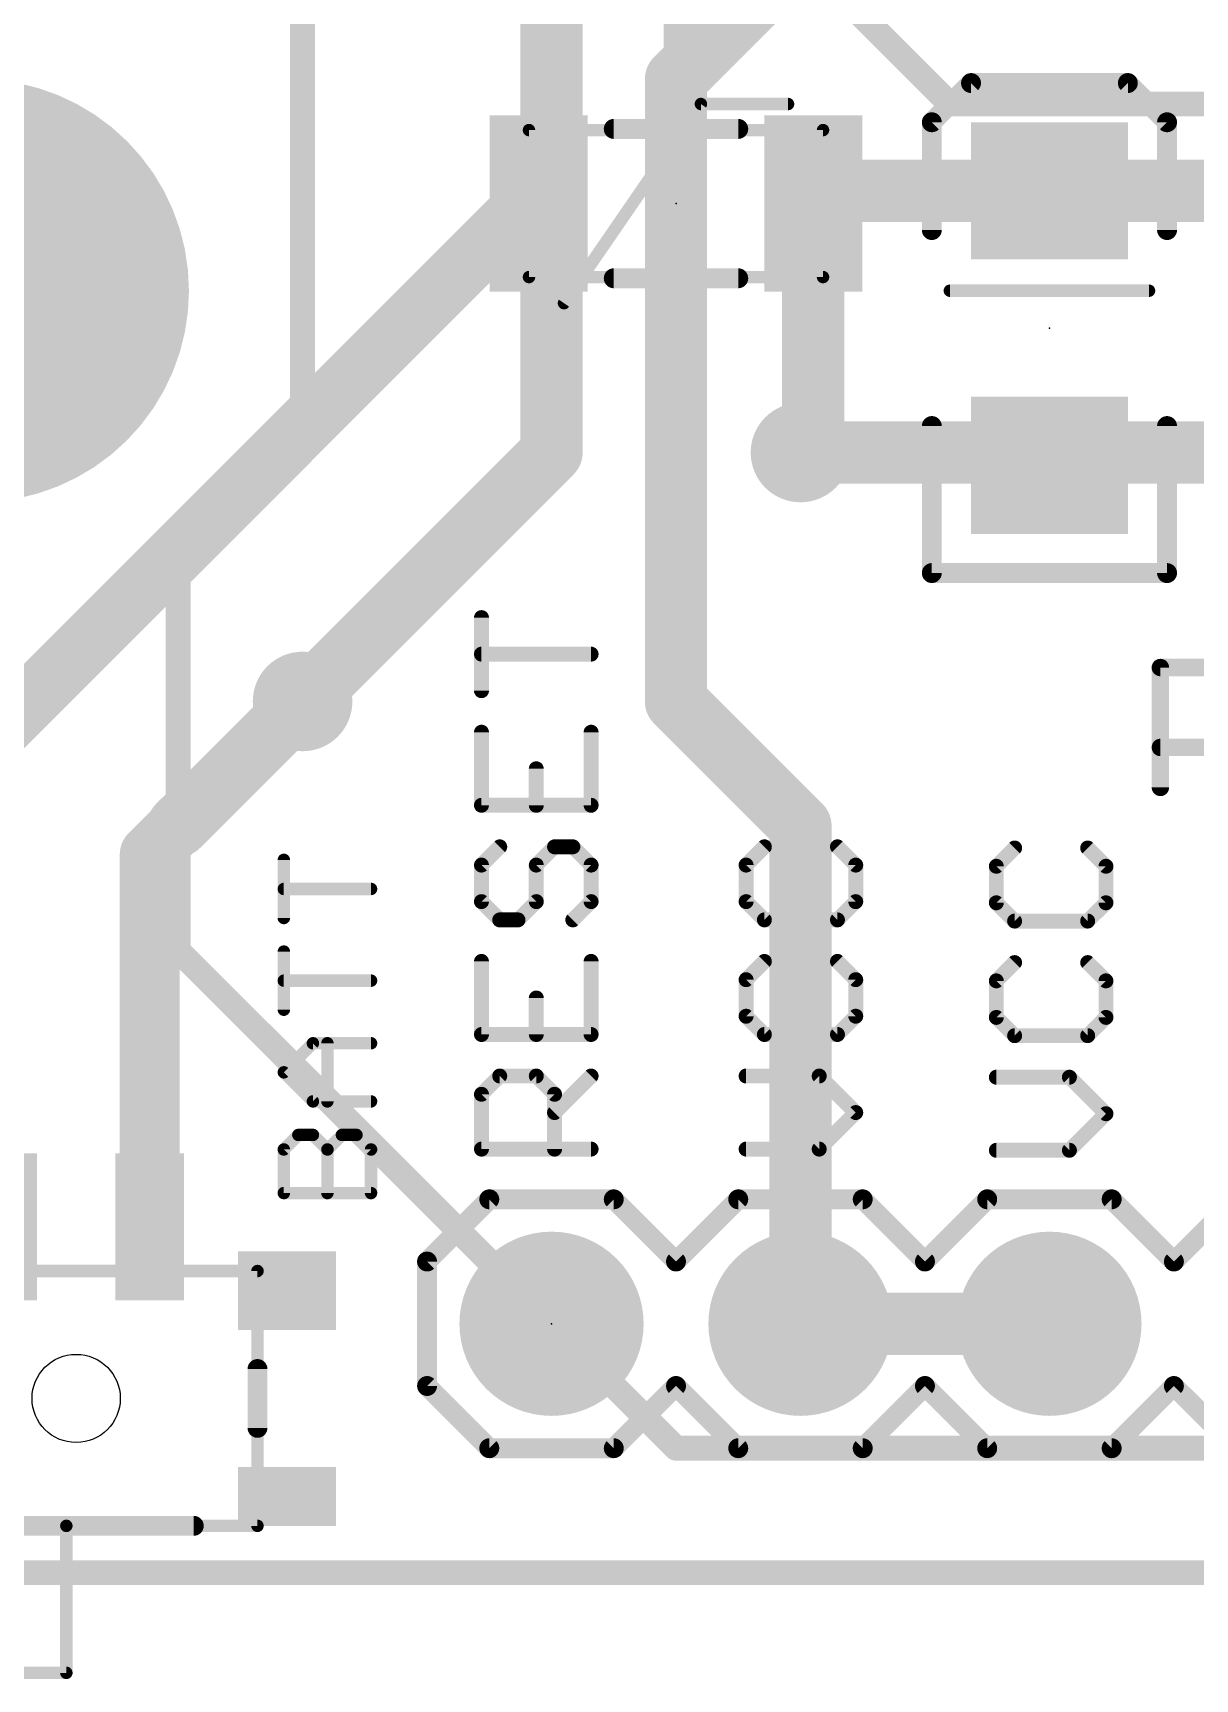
# Model space of a CAD drawing. Extents: x -28 to 79, y -1 to 63.
# Drawn here: x 11.22 to 23.08, y -1.09 to 15.71 of the extents above; entities that cross this region are included whole.
import ezdxf

# ---------------------------------------------------------------- set-up
doc = ezdxf.new("R2010")
doc.units = 0
for name, color, linetype in [('1', 12, 'CONTINUOUS'), ('16', 132, 'CONTINUOUS'), ('17', 110, 'CONTINUOUS'), ('18', 110, 'CONTINUOUS'), ('20', 53, 'CONTINUOUS'), ('21', 41, 'CONTINUOUS'), ('23', 53, 'CONTINUOUS'), ('51', 53, 'CONTINUOUS')]:
    doc.layers.add(name, color=color, linetype=linetype)

# ---------------------------------------------------------------- blocks, each defined once
blk = doc.blocks.new('RECT')
blk.add_solid([(-0.5, -0.5), (0.5, -0.5), (-0.5, 0.5), (0.5, 0.5)])
blk = doc.blocks.new('ROUNDP')
at = {"const_width": 0.5}
blk.add_lwpolyline([(0, -0.25, 1), (0, 0.25, 1), (0, -0.25)], format="xyb", dxfattribs=at)
blk = doc.blocks.new('ROUNDV')
at = {"const_width": 0.5}
blk.add_lwpolyline([(0, -0.25, 1), (0, 0.25, 1), (0, -0.25)], format="xyb", dxfattribs=at)

msp = doc.modelspace()

# ---------------------------------------------------------------- linework, layer by layer
at = {"layer": '1'}
for points, const_width in [([(17.78, 15.24), (17.78, 22.86)], 0.254), ([(17.78, 15.24), (19.05, 16.51)], 0.635), ([(17.78, 8.89), (17.78, 15.24)], 0.635), ([(16.38, 13.97), (16.51, 13.97)], 0.635), ([(19.05, 13.97), (19.18, 14.1)], 0.635), ([(19.18, 13.97), (19.05, 13.97)], 0.635), ([(19.18, 14.1), (21.59, 14.1)], 0.635), ([(19.18, 11.56), (19.18, 13.97)], 0.635), ([(21.59, 14.1), (23.619, 14.1)], 0.635), ([(10.91, 8.624), (16.256, 13.97)], 0.6096), ([(16.256, 13.97), (16.38, 13.97)], 0.6096), ([(19.05, 11.43), (19.18, 11.56)], 0.635), ([(12.7, 7.62), (13.97, 8.89)], 0.635), ([(19.05, 7.62), (17.78, 8.89)], 0.635), ([(12.41, 7.33), (12.7, 7.62)], 0.6096), ([(19.05, 2.54), (19.05, 7.62)], 0.635), ([(12.41, 3.528), (12.41, 7.33)], 0.6096), ([(19.05, 2.54), (21.59, 2.54)], 0.635), ([(16.51, 2.54), (17.78, 1.27)], 0.254), ([(17.78, 1.27), (30.48, 1.27)], 0.254), ([(52.07, 0), (0, 0)], 0.254)]:
    msp.add_lwpolyline(points, dxfattribs=dict(at, const_width=const_width))
for points, const_width in [([(17.6677, 15.3523, 1), (17.8923, 15.1277)], 0.3175), ([(17.9388, 15.24, 1), (17.6212, 15.24)], 0.3175), ([(17.7165, 15.24, 1), (17.8435, 15.24)], 0.127), ([(16.38, 14.1288, 1), (16.38, 13.8113)], 0.3175), ([(16.51, 13.8113, 1), (16.51, 14.1288)], 0.3175), ([(19.05, 14.1288, 1), (19.05, 13.8113)], 0.3175), ([(19.3388, 13.97, 1), (19.0212, 13.97)], 0.3175), ([(19.18, 14.2588, 1), (19.18, 13.9413)], 0.3175), ([(19.2923, 13.9877, 1), (19.0677, 14.2123)], 0.3175), ([(19.18, 13.8113, 1), (19.18, 14.1288)], 0.3175), ([(21.59, 14.2588, 1), (21.59, 13.9413)], 0.3175), ([(21.59, 13.9413, 1), (21.59, 14.2588)], 0.3175), ([(16.256, 14.1224, 1), (16.256, 13.8176)], 0.3048), ([(16.3638, 13.8622, 1), (16.1482, 14.0778)], 0.3048), ([(16.38, 13.8176, 1), (16.38, 14.1224)], 0.3048), ([(18.9377, 14.0823, 1), (19.1623, 13.8577)], 0.3175), ([(19.2923, 11.4477, 1), (19.0677, 11.6723)], 0.3175), ([(18.9377, 11.5423, 1), (19.1623, 11.3177)], 0.3175), ([(19.0212, 11.56, 1), (19.3388, 11.56)], 0.3175), ([(14.0823, 8.7777, 1), (13.8577, 9.0023)], 0.3175), ([(17.8923, 9.0023, 1), (17.6677, 8.7777)], 0.3175), ([(17.6212, 8.89, 1), (17.9388, 8.89)], 0.3175), ([(12.8078, 7.5122, 1), (12.5922, 7.7278)], 0.3048), ([(19.2088, 7.62, 1), (18.8912, 7.62)], 0.3175), ([(12.5877, 7.7323, 1), (12.8123, 7.5077)], 0.3175), ([(18.9377, 7.5077, 1), (19.1623, 7.7323)], 0.3175), ([(12.3022, 7.4378, 1), (12.5178, 7.2222)], 0.3048), ([(12.5624, 7.33, 1), (12.2576, 7.33)], 0.3048), ([(12.2576, 3.528, 1), (12.5624, 3.528)], 0.3048), ([(19.05, 2.6987, 1), (19.05, 2.3813)], 0.3175), ([(21.59, 2.3813, 1), (21.59, 2.6987)], 0.3175), ([(18.8912, 2.54, 1), (19.2088, 2.54)], 0.3175), ([(16.5549, 2.5849, 1), (16.4651, 2.4951)], 0.127), ([(17.78, 1.3335, 1), (17.78, 1.2065)], 0.127), ([(17.7351, 1.2251, 1), (17.8249, 1.3149)], 0.127)]:
    msp.add_lwpolyline(points, format="xyb", dxfattribs=dict(at, const_width=const_width))
at = {"layer": '16'}
for points, const_width in [([(16.51, 11.43), (16.51, 38.1)], 0.635), ([(13.97, 11.43), (13.97, 33.02)], 0.254), ([(20.574, 14.986), (17.78, 17.78)], 0.254), ([(20.574, 14.986), (37.719, 14.986)], 0.254), ([(13.97, 8.89), (16.51, 11.43)], 0.635), ([(19.05, 11.43), (24.13, 11.43)], 0.635), ([(12.7, 10.16), (13.97, 11.43)], 0.254), ([(12.7, 6.35), (12.7, 10.16)], 0.254), ([(16.51, 2.54), (12.7, 6.35)], 0.254), ([(52.07, 0), (0, 0)], 0.254)]:
    msp.add_lwpolyline(points, dxfattribs=dict(at, const_width=const_width))
for points, const_width in [([(20.574, 15.0495, 1), (20.574, 14.9225)], 0.127), ([(20.5291, 14.9411, 1), (20.6189, 15.0309)], 0.127), ([(16.6223, 11.3177, 1), (16.3977, 11.5423)], 0.3175), ([(19.05, 11.5887, 1), (19.05, 11.2713)], 0.3175), ([(13.9065, 11.43, 1), (14.0335, 11.43)], 0.127), ([(14.0149, 11.3851, 1), (13.9251, 11.4749)], 0.127), ([(16.3513, 11.43, 1), (16.6688, 11.43)], 0.3175), ([(12.7635, 10.16, 1), (12.6365, 10.16)], 0.127), ([(12.6551, 10.2049, 1), (12.7449, 10.1151)], 0.127), ([(13.8577, 9.0023, 1), (14.0823, 8.7777)], 0.3175), ([(12.7449, 6.3949, 1), (12.6551, 6.3051)], 0.127), ([(12.6365, 6.35, 1), (12.7635, 6.35)], 0.127), ([(16.4651, 2.4951, 1), (16.5549, 2.5849)], 0.127)]:
    msp.add_lwpolyline(points, format="xyb", dxfattribs=dict(at, const_width=const_width))
at = {"layer": '20', "const_width": 0.2032}
msp.add_lwpolyline([(0, 0), (49.53, 0)], dxfattribs=at)
at = {"layer": '20'}
msp.add_circle((11.66, 1.778), 0.45, dxfattribs=at)
at = {"layer": '21'}
for points, const_width in [([(20.79, 15.2), (20.39, 14.8)], 0.2032), ([(22.39, 15.2), (20.79, 15.2)], 0.2032), ([(22.79, 14.8), (22.39, 15.2)], 0.2032), ([(17.145, 14.732), (18.415, 14.732)], 0.2032), ([(20.39, 14.8), (20.39, 13.7)], 0.2032), ([(22.79, 13.7), (22.79, 14.8)], 0.2032), ([(18.415, 13.208), (17.145, 13.208)], 0.2032), ([(20.574, 13.081), (22.606, 13.081)], 0.127), ([(20.39, 10.2), (20.39, 11.7)], 0.2032), ([(22.79, 11.7), (22.79, 10.2)], 0.2032), ([(22.79, 10.2), (20.39, 10.2)], 0.2032), ([(15.7952, 8.9998), (15.7952, 9.7455)], 0.1524), ([(16.9138, 9.3726), (15.7952, 9.3726)], 0.1524), ([(22.7219, 8.0129), (22.7219, 9.2361)], 0.1778), ([(22.7219, 9.2361), (23.3335, 9.2361)], 0.1778), ([(15.7952, 8.5761), (15.7952, 7.8304)], 0.1524), ([(16.9138, 7.8304), (16.9138, 8.5761)], 0.1524), ([(23.3335, 8.4206), (22.7219, 8.4206)], 0.1778), ([(16.3545, 7.8304), (16.3545, 8.2032)], 0.1524), ([(15.7952, 7.8304), (16.9138, 7.8304)], 0.1524), ([(15.9817, 7.4067), (15.7952, 7.2203)], 0.1524), ([(16.3545, 7.2203), (16.541, 7.4067)], 0.1524), ([(16.541, 7.4067), (16.7274, 7.4067)], 0.1524), ([(16.7274, 7.4067), (16.9138, 7.2203)], 0.1524), ([(18.6817, 7.4067), (18.4952, 7.2203)], 0.1524), ([(19.6138, 7.2203), (19.4274, 7.4067)], 0.1524), ([(21.2347, 7.3947), (21.0482, 7.2083)], 0.1524), ([(22.1668, 7.2083), (21.9804, 7.3947)], 0.1524), ([(13.7787, 6.6801), (13.7787, 7.2732)], 0.127), ([(15.7952, 7.2203), (15.7952, 6.8474)], 0.1524), ([(16.3545, 6.8474), (16.3545, 7.2203)], 0.1524), ([(16.9138, 7.2203), (16.9138, 6.8474)], 0.1524), ([(18.4952, 7.2203), (18.4952, 6.8474)], 0.1524), ([(19.6138, 6.8474), (19.6138, 7.2203)], 0.1524), ([(21.0482, 7.2083), (21.0482, 6.8354)], 0.1524), ([(22.1668, 6.8354), (22.1668, 7.2083)], 0.1524), ([(14.6685, 6.9766), (13.7787, 6.9766)], 0.127), ([(15.7952, 6.8474), (15.9817, 6.661)], 0.1524), ([(16.1681, 6.661), (16.3545, 6.8474)], 0.1524), ([(16.9138, 6.8474), (16.7274, 6.661)], 0.1524), ([(18.4952, 6.8474), (18.6817, 6.661)], 0.1524), ([(19.4274, 6.661), (19.6138, 6.8474)], 0.1524), ([(21.0482, 6.8354), (21.2347, 6.649)], 0.1524), ([(21.9804, 6.649), (22.1668, 6.8354)], 0.1524), ([(15.9817, 6.661), (16.1681, 6.661)], 0.1524), ([(18.6817, 6.661), (19.4274, 6.661)], 0.1524), ([(21.2347, 6.649), (21.9804, 6.649)], 0.1524), ([(13.7787, 5.7445), (13.7787, 6.3377)], 0.127), ([(15.7952, 6.2373), (15.7952, 5.4916)], 0.1524), ([(16.9138, 5.4916), (16.9138, 6.2373)], 0.1524), ([(18.6817, 6.2373), (18.4952, 6.0509)], 0.1524), ([(19.6138, 6.0509), (19.4274, 6.2373)], 0.1524), ([(21.2347, 6.2253), (21.0482, 6.0389)], 0.1524), ([(22.1668, 6.0389), (21.9804, 6.2253)], 0.1524), ([(14.6685, 6.0411), (13.7787, 6.0411)], 0.127), ([(18.4952, 6.0509), (18.4952, 5.678)], 0.1524), ([(19.6138, 5.678), (19.6138, 6.0509)], 0.1524), ([(21.0482, 6.0389), (21.0482, 5.666)], 0.1524), ([(22.1668, 5.666), (22.1668, 6.0389)], 0.1524), ([(16.3545, 5.4916), (16.3545, 5.8644)], 0.1524), ([(18.4952, 5.678), (18.6817, 5.4916)], 0.1524), ([(19.4274, 5.4916), (19.6138, 5.678)], 0.1524), ([(21.0482, 5.666), (21.2347, 5.4796)], 0.1524), ([(21.9804, 5.4796), (22.1668, 5.666)], 0.1524), ([(15.7952, 5.4916), (16.9138, 5.4916)], 0.1524), ([(18.6817, 5.4916), (19.4274, 5.4916)], 0.1524), ([(21.2347, 5.4796), (21.9804, 5.4796)], 0.1524), ([(13.7787, 5.1056), (14.0753, 5.4022)], 0.127), ([(14.0753, 5.4022), (14.6685, 5.4022)], 0.127), ([(14.2236, 4.809), (14.2236, 5.4022)], 0.127), ([(14.0753, 4.809), (13.7787, 5.1056)], 0.127), ([(15.7952, 4.8815), (15.9817, 5.0679)], 0.1524), ([(15.9817, 5.0679), (16.3545, 5.0679)], 0.1524), ([(16.3545, 5.0679), (16.541, 4.8815)], 0.1524), ([(16.541, 4.6951), (16.9138, 5.0679)], 0.1524), ([(19.241, 5.0679), (18.4952, 5.0679)], 0.1524), ([(19.6138, 4.6951), (19.241, 5.0679)], 0.1524), ([(21.794, 5.0559), (21.0482, 5.0559)], 0.1524), ([(22.1668, 4.6831), (21.794, 5.0559)], 0.1524), ([(14.6685, 4.809), (14.0753, 4.809)], 0.127), ([(15.7952, 4.3222), (15.7952, 4.8815)], 0.1524), ([(16.541, 4.8815), (16.541, 4.3222)], 0.1524), ([(19.241, 4.3222), (19.6138, 4.6951)], 0.1524), ([(21.794, 4.3102), (22.1668, 4.6831)], 0.1524), ([(13.7787, 4.3184), (13.927, 4.4667)], 0.127), ([(13.7787, 3.8735), (13.7787, 4.3184)], 0.127), ([(13.927, 4.4667), (14.0753, 4.4667)], 0.127), ([(14.0753, 4.4667), (14.2236, 4.3184)], 0.127), ([(14.2236, 4.3184), (14.3719, 4.4667)], 0.127), ([(14.2236, 3.8735), (14.2236, 4.3184)], 0.127), ([(14.3719, 4.4667), (14.5202, 4.4667)], 0.127), ([(14.5202, 4.4667), (14.6685, 4.3184)], 0.127), ([(14.6685, 4.3184), (14.6685, 3.8735)], 0.127), ([(16.9138, 4.3222), (15.7952, 4.3222)], 0.1524), ([(18.4952, 4.3222), (19.241, 4.3222)], 0.1524), ([(21.0482, 4.3102), (21.794, 4.3102)], 0.1524), ([(14.6685, 3.8735), (13.7787, 3.8735)], 0.127), ([(15.875, 3.81), (15.24, 3.175)], 0.2032), ([(15.875, 3.81), (17.145, 3.81)], 0.2032), ([(17.145, 3.81), (17.78, 3.175)], 0.2032), ([(17.78, 3.175), (18.415, 3.81)], 0.2032), ([(18.415, 3.81), (19.685, 3.81)], 0.2032), ([(19.685, 3.81), (20.32, 3.175)], 0.2032), ([(20.32, 3.175), (20.955, 3.81)], 0.2032), ([(20.955, 3.81), (22.225, 3.81)], 0.2032), ([(22.225, 3.81), (22.86, 3.175)], 0.2032), ([(23.495, 3.81), (22.86, 3.175)], 0.2032), ([(15.24, 3.175), (15.24, 1.905)], 0.2032), ([(13.51, 1.478), (13.51, 2.078)], 0.2032), ([(15.24, 1.905), (15.875, 1.27)], 0.2032), ([(17.78, 1.905), (17.145, 1.27)], 0.2032), ([(18.415, 1.27), (17.78, 1.905)], 0.2032), ([(20.32, 1.905), (19.685, 1.27)], 0.2032), ([(20.955, 1.27), (20.32, 1.905)], 0.2032), ([(22.86, 1.905), (22.225, 1.27)], 0.2032), ([(22.86, 1.905), (23.495, 1.27)], 0.2032), ([(17.145, 1.27), (15.875, 1.27)], 0.2032), ([(19.685, 1.27), (18.415, 1.27)], 0.2032), ([(22.225, 1.27), (20.955, 1.27)], 0.2032), ([(7.46, 0.478), (12.86, 0.478)], 0.2032)]:
    msp.add_lwpolyline(points, dxfattribs=dict(at, const_width=const_width))
for points, const_width in [([(20.79, 15.2508, 1), (20.79, 15.1492)], 0.1016), ([(20.8259, 15.1641, 1), (20.7541, 15.2359)], 0.1016), ([(22.4259, 15.2359, 1), (22.3541, 15.1641)], 0.1016), ([(22.39, 15.1492, 1), (22.39, 15.2508)], 0.1016), ([(17.145, 14.7828, 1), (17.145, 14.6812)], 0.1016), ([(18.415, 14.6812, 1), (18.415, 14.7828)], 0.1016), ([(20.4408, 14.8, 1), (20.3392, 14.8)], 0.1016), ([(20.3541, 14.8359, 1), (20.4259, 14.7641)], 0.1016), ([(22.8408, 14.8, 1), (22.7392, 14.8)], 0.1016), ([(22.7541, 14.7641, 1), (22.8259, 14.8359)], 0.1016), ([(20.3392, 13.7, 1), (20.4408, 13.7)], 0.1016), ([(22.7392, 13.7, 1), (22.8408, 13.7)], 0.1016), ([(17.145, 13.2588, 1), (17.145, 13.1572)], 0.1016), ([(18.415, 13.1572, 1), (18.415, 13.2588)], 0.1016), ([(20.574, 13.1128, 1), (20.574, 13.0493)], 0.0635), ([(22.606, 13.0493, 1), (22.606, 13.1128)], 0.0635), ([(20.4408, 11.7, 1), (20.3392, 11.7)], 0.1016), ([(22.8408, 11.7, 1), (22.7392, 11.7)], 0.1016), ([(20.39, 10.2508, 1), (20.39, 10.1492)], 0.1016), ([(20.3392, 10.2, 1), (20.4408, 10.2)], 0.1016), ([(22.7392, 10.2, 1), (22.8408, 10.2)], 0.1016), ([(22.79, 10.1492, 1), (22.79, 10.2508)], 0.1016), ([(15.8333, 9.7455, 1), (15.7571, 9.7455)], 0.0762), ([(15.7952, 9.4107, 1), (15.7952, 9.3345)], 0.0762), ([(16.9138, 9.3345, 1), (16.9138, 9.4107)], 0.0762), ([(22.7664, 9.2361, 1), (22.6775, 9.2361)], 0.0889), ([(22.7219, 9.2806, 1), (22.7219, 9.1917)], 0.0889), ([(15.7571, 8.9998, 1), (15.8333, 8.9998)], 0.0762), ([(15.8333, 8.5761, 1), (15.7571, 8.5761)], 0.0762), ([(16.9519, 8.5761, 1), (16.8757, 8.5761)], 0.0762), ([(22.7219, 8.4651, 1), (22.7219, 8.3762)], 0.0889), ([(16.3926, 8.2032, 1), (16.3164, 8.2032)], 0.0762), ([(15.7952, 7.8685, 1), (15.7952, 7.7923)], 0.0762), ([(16.9138, 7.7923, 1), (16.9138, 7.8685)], 0.0762), ([(22.6775, 8.0129, 1), (22.7664, 8.0129)], 0.0889), ([(15.7571, 7.8304, 1), (15.8333, 7.8304)], 0.0762), ([(16.3164, 7.8304, 1), (16.3926, 7.8304)], 0.0762), ([(16.8757, 7.8304, 1), (16.9519, 7.8304)], 0.0762), ([(16.0086, 7.3798, 1), (15.9547, 7.4336)], 0.0762), ([(16.541, 7.4448, 1), (16.541, 7.3686)], 0.0762), ([(16.5679, 7.3798, 1), (16.514, 7.4336)], 0.0762), ([(16.7543, 7.4336, 1), (16.7004, 7.3798)], 0.0762), ([(16.7274, 7.3686, 1), (16.7274, 7.4448)], 0.0762), ([(18.7086, 7.3798, 1), (18.6547, 7.4336)], 0.0762), ([(19.4543, 7.4336, 1), (19.4004, 7.3798)], 0.0762), ([(21.2616, 7.3678, 1), (21.2077, 7.4216)], 0.0762), ([(22.0073, 7.4216, 1), (21.9534, 7.3678)], 0.0762), ([(13.8105, 7.2732, 1), (13.747, 7.2732)], 0.0635), ([(15.8333, 7.2203, 1), (15.7571, 7.2203)], 0.0762), ([(15.7683, 7.2472, 1), (15.8222, 7.1933)], 0.0762), ([(16.3926, 7.2203, 1), (16.3164, 7.2203)], 0.0762), ([(16.3276, 7.2472, 1), (16.3815, 7.1933)], 0.0762), ([(16.9519, 7.2203, 1), (16.8757, 7.2203)], 0.0762), ([(16.8869, 7.1933, 1), (16.9407, 7.2472)], 0.0762), ([(18.5333, 7.2203, 1), (18.4571, 7.2203)], 0.0762), ([(18.4683, 7.2472, 1), (18.5222, 7.1933)], 0.0762), ([(19.6519, 7.2203, 1), (19.5757, 7.2203)], 0.0762), ([(19.5869, 7.1933, 1), (19.6407, 7.2472)], 0.0762), ([(21.0863, 7.2083, 1), (21.0101, 7.2083)], 0.0762), ([(21.0213, 7.2352, 1), (21.0752, 7.1813)], 0.0762), ([(22.2049, 7.2083, 1), (22.1287, 7.2083)], 0.0762), ([(22.1399, 7.1813, 1), (22.1937, 7.2352)], 0.0762), ([(13.7787, 7.0084, 1), (13.7787, 6.9449)], 0.0635), ([(14.6685, 6.9449, 1), (14.6685, 7.0084)], 0.0635), ([(15.8222, 6.8744, 1), (15.7683, 6.8205)], 0.0762), ([(16.3815, 6.8205, 1), (16.3276, 6.8744)], 0.0762), ([(16.9407, 6.8205, 1), (16.8869, 6.8744)], 0.0762), ([(18.5222, 6.8744, 1), (18.4683, 6.8205)], 0.0762), ([(19.6407, 6.8205, 1), (19.5869, 6.8744)], 0.0762), ([(21.0752, 6.8624, 1), (21.0213, 6.8085)], 0.0762), ([(22.1937, 6.8085, 1), (22.1399, 6.8624)], 0.0762), ([(15.7571, 6.8474, 1), (15.8333, 6.8474)], 0.0762), ([(15.9817, 6.6991, 1), (15.9817, 6.6229)], 0.0762), ([(15.9547, 6.6341, 1), (16.0086, 6.6879)], 0.0762), ([(16.1412, 6.6879, 1), (16.195, 6.6341)], 0.0762), ([(16.1681, 6.6229, 1), (16.1681, 6.6991)], 0.0762), ([(16.3164, 6.8474, 1), (16.3926, 6.8474)], 0.0762), ([(16.7004, 6.6879, 1), (16.7543, 6.6341)], 0.0762), ([(16.8757, 6.8474, 1), (16.9519, 6.8474)], 0.0762), ([(18.4571, 6.8474, 1), (18.5333, 6.8474)], 0.0762), ([(18.6817, 6.6991, 1), (18.6817, 6.6229)], 0.0762), ([(18.6547, 6.6341, 1), (18.7086, 6.6879)], 0.0762), ([(19.4004, 6.6879, 1), (19.4543, 6.6341)], 0.0762), ([(19.4274, 6.6229, 1), (19.4274, 6.6991)], 0.0762), ([(19.5757, 6.8474, 1), (19.6519, 6.8474)], 0.0762), ([(21.0101, 6.8354, 1), (21.0863, 6.8354)], 0.0762), ([(21.2347, 6.6871, 1), (21.2347, 6.6109)], 0.0762), ([(21.9804, 6.6109, 1), (21.9804, 6.6871)], 0.0762), ([(22.1287, 6.8354, 1), (22.2049, 6.8354)], 0.0762), ([(13.747, 6.6801, 1), (13.8105, 6.6801)], 0.0635), ([(21.2077, 6.6221, 1), (21.2616, 6.6759)], 0.0762), ([(21.9534, 6.6759, 1), (22.0073, 6.6221)], 0.0762), ([(13.8105, 6.3377, 1), (13.747, 6.3377)], 0.0635), ([(15.8333, 6.2373, 1), (15.7571, 6.2373)], 0.0762), ([(16.9519, 6.2373, 1), (16.8757, 6.2373)], 0.0762), ([(18.7086, 6.2104, 1), (18.6547, 6.2642)], 0.0762), ([(19.4543, 6.2642, 1), (19.4004, 6.2104)], 0.0762), ([(21.2616, 6.1984, 1), (21.2077, 6.2522)], 0.0762), ([(22.0073, 6.2522, 1), (21.9534, 6.1984)], 0.0762), ([(13.7787, 6.0729, 1), (13.7787, 6.0094)], 0.0635), ([(14.6685, 6.0094, 1), (14.6685, 6.0729)], 0.0635), ([(18.5333, 6.0509, 1), (18.4571, 6.0509)], 0.0762), ([(18.4683, 6.0778, 1), (18.5222, 6.0239)], 0.0762), ([(19.6519, 6.0509, 1), (19.5757, 6.0509)], 0.0762), ([(19.5869, 6.0239, 1), (19.6407, 6.0778)], 0.0762), ([(21.0863, 6.0389, 1), (21.0101, 6.0389)], 0.0762), ([(21.0213, 6.0658, 1), (21.0752, 6.0119)], 0.0762), ([(22.2049, 6.0389, 1), (22.1287, 6.0389)], 0.0762), ([(22.1399, 6.0119, 1), (22.1937, 6.0658)], 0.0762), ([(16.3926, 5.8644, 1), (16.3164, 5.8644)], 0.0762), ([(13.747, 5.7445, 1), (13.8105, 5.7445)], 0.0635), ([(18.5222, 5.705, 1), (18.4683, 5.6511)], 0.0762), ([(18.4571, 5.678, 1), (18.5333, 5.678)], 0.0762), ([(19.5757, 5.678, 1), (19.6519, 5.678)], 0.0762), ([(19.6407, 5.6511, 1), (19.5869, 5.705)], 0.0762), ([(21.0752, 5.693, 1), (21.0213, 5.6391)], 0.0762), ([(22.1937, 5.6391, 1), (22.1399, 5.693)], 0.0762), ([(15.7952, 5.5297, 1), (15.7952, 5.4535)], 0.0762), ([(16.9138, 5.4535, 1), (16.9138, 5.5297)], 0.0762), ([(18.6817, 5.5297, 1), (18.6817, 5.4535)], 0.0762), ([(18.6547, 5.4647, 1), (18.7086, 5.5185)], 0.0762), ([(19.4004, 5.5185, 1), (19.4543, 5.4647)], 0.0762), ([(19.4274, 5.4535, 1), (19.4274, 5.5297)], 0.0762), ([(21.0101, 5.666, 1), (21.0863, 5.666)], 0.0762), ([(21.2347, 5.5177, 1), (21.2347, 5.4415)], 0.0762), ([(21.2077, 5.4527, 1), (21.2616, 5.5065)], 0.0762), ([(21.9534, 5.5065, 1), (22.0073, 5.4527)], 0.0762), ([(21.9804, 5.4415, 1), (21.9804, 5.5177)], 0.0762), ([(22.1287, 5.666, 1), (22.2049, 5.666)], 0.0762), ([(14.0753, 5.4339, 1), (14.0753, 5.3704)], 0.0635), ([(14.0978, 5.3797, 1), (14.0529, 5.4246)], 0.0635), ([(14.2554, 5.4022, 1), (14.1919, 5.4022)], 0.0635), ([(14.6685, 5.3704, 1), (14.6685, 5.4339)], 0.0635), ([(15.7571, 5.4916, 1), (15.8333, 5.4916)], 0.0762), ([(16.3164, 5.4916, 1), (16.3926, 5.4916)], 0.0762), ([(16.8757, 5.4916, 1), (16.9519, 5.4916)], 0.0762), ([(13.8012, 5.1281, 1), (13.7563, 5.0832)], 0.0635), ([(13.7563, 5.1281, 1), (13.8012, 5.0832)], 0.0635), ([(15.9817, 5.106, 1), (15.9817, 5.0298)], 0.0762), ([(16.0086, 5.041, 1), (15.9547, 5.0948)], 0.0762), ([(16.3815, 5.0948, 1), (16.3276, 5.041)], 0.0762), ([(16.3545, 5.0298, 1), (16.3545, 5.106)], 0.0762), ([(16.9407, 5.041, 1), (16.8869, 5.0948)], 0.0762), ([(18.4952, 5.106, 1), (18.4952, 5.0298)], 0.0762), ([(19.2679, 5.0948, 1), (19.214, 5.041)], 0.0762), ([(19.241, 5.0298, 1), (19.241, 5.106)], 0.0762), ([(21.0482, 5.094, 1), (21.0482, 5.0178)], 0.0762), ([(21.8209, 5.0828, 1), (21.767, 5.029)], 0.0762), ([(21.794, 5.0178, 1), (21.794, 5.094)], 0.0762), ([(14.0753, 4.8408, 1), (14.0753, 4.7773)], 0.0635), ([(14.6685, 4.7773, 1), (14.6685, 4.8408)], 0.0635), ([(15.8333, 4.8815, 1), (15.7571, 4.8815)], 0.0762), ([(15.7683, 4.9084, 1), (15.8222, 4.8545)], 0.0762), ([(16.5791, 4.8815, 1), (16.5029, 4.8815)], 0.0762), ([(16.514, 4.8545, 1), (16.5679, 4.9084)], 0.0762), ([(14.0529, 4.7866, 1), (14.0978, 4.8315)], 0.0635), ([(14.1919, 4.809, 1), (14.2554, 4.809)], 0.0635), ([(16.514, 4.722, 1), (16.5679, 4.6681)], 0.0762), ([(19.6407, 4.6681, 1), (19.5869, 4.722)], 0.0762), ([(19.5869, 4.6681, 1), (19.6407, 4.722)], 0.0762), ([(22.1937, 4.6561, 1), (22.1399, 4.71)], 0.0762), ([(22.1399, 4.6561, 1), (22.1937, 4.71)], 0.0762), ([(13.8105, 4.3184, 1), (13.747, 4.3184)], 0.0635), ([(13.7563, 4.3408, 1), (13.8012, 4.2959)], 0.0635), ([(13.927, 4.4984, 1), (13.927, 4.4349)], 0.0635), ([(13.9495, 4.4442, 1), (13.9046, 4.4891)], 0.0635), ([(14.0978, 4.4891, 1), (14.0529, 4.4442)], 0.0635), ([(14.0753, 4.4349, 1), (14.0753, 4.4984)], 0.0635), ([(14.2554, 4.3184, 1), (14.1919, 4.3184)], 0.0635), ([(14.2012, 4.3408, 1), (14.2461, 4.2959)], 0.0635), ([(14.2012, 4.2959, 1), (14.2461, 4.3408)], 0.0635), ([(14.3719, 4.4984, 1), (14.3719, 4.4349)], 0.0635), ([(14.3944, 4.4442, 1), (14.3495, 4.4891)], 0.0635), ([(14.5427, 4.4891, 1), (14.4978, 4.4442)], 0.0635), ([(14.5202, 4.4349, 1), (14.5202, 4.4984)], 0.0635), ([(14.7003, 4.3184, 1), (14.6367, 4.3184)], 0.0635), ([(14.646, 4.2959, 1), (14.691, 4.3408)], 0.0635), ([(15.7952, 4.3603, 1), (15.7952, 4.2841)], 0.0762), ([(16.9138, 4.2841, 1), (16.9138, 4.3603)], 0.0762), ([(18.4952, 4.3603, 1), (18.4952, 4.2841)], 0.0762), ([(19.214, 4.3491, 1), (19.2679, 4.2953)], 0.0762), ([(19.241, 4.2841, 1), (19.241, 4.3603)], 0.0762), ([(21.0482, 4.3483, 1), (21.0482, 4.2721)], 0.0762), ([(21.767, 4.3371, 1), (21.8209, 4.2833)], 0.0762), ([(21.794, 4.2721, 1), (21.794, 4.3483)], 0.0762), ([(15.7571, 4.3222, 1), (15.8333, 4.3222)], 0.0762), ([(16.5029, 4.3222, 1), (16.5791, 4.3222)], 0.0762), ([(13.7787, 3.9053, 1), (13.7787, 3.8418)], 0.0635), ([(13.747, 3.8735, 1), (13.8105, 3.8735)], 0.0635), ([(14.1919, 3.8735, 1), (14.2554, 3.8735)], 0.0635), ([(14.6367, 3.8735, 1), (14.7003, 3.8735)], 0.0635), ([(14.6685, 3.8418, 1), (14.6685, 3.9053)], 0.0635), ([(15.875, 3.8608, 1), (15.875, 3.7592)], 0.1016), ([(15.9109, 3.7741, 1), (15.8391, 3.8459)], 0.1016), ([(17.1809, 3.8459, 1), (17.1091, 3.7741)], 0.1016), ([(17.145, 3.7592, 1), (17.145, 3.8608)], 0.1016), ([(18.415, 3.8608, 1), (18.415, 3.7592)], 0.1016), ([(18.4509, 3.7741, 1), (18.3791, 3.8459)], 0.1016), ([(19.7209, 3.8459, 1), (19.6491, 3.7741)], 0.1016), ([(19.685, 3.7592, 1), (19.685, 3.8608)], 0.1016), ([(20.955, 3.8608, 1), (20.955, 3.7592)], 0.1016), ([(20.9909, 3.7741, 1), (20.9191, 3.8459)], 0.1016), ([(22.2609, 3.8459, 1), (22.1891, 3.7741)], 0.1016), ([(22.225, 3.7592, 1), (22.225, 3.8608)], 0.1016), ([(15.2908, 3.175, 1), (15.1892, 3.175)], 0.1016), ([(15.2041, 3.2109, 1), (15.2759, 3.1391)], 0.1016), ([(17.7441, 3.2109, 1), (17.8159, 3.1391)], 0.1016), ([(17.7441, 3.1391, 1), (17.8159, 3.2109)], 0.1016), ([(20.2841, 3.2109, 1), (20.3559, 3.1391)], 0.1016), ([(20.2841, 3.1391, 1), (20.3559, 3.2109)], 0.1016), ([(22.8241, 3.2109, 1), (22.8959, 3.1391)], 0.1016), ([(22.8241, 3.1391, 1), (22.8959, 3.2109)], 0.1016), ([(13.5608, 2.078, 1), (13.4592, 2.078)], 0.1016), ([(15.2759, 1.9409, 1), (15.2041, 1.8691)], 0.1016), ([(15.1892, 1.905, 1), (15.2908, 1.905)], 0.1016), ([(17.8159, 1.9409, 1), (17.7441, 1.8691)], 0.1016), ([(17.8159, 1.8691, 1), (17.7441, 1.9409)], 0.1016), ([(20.3559, 1.9409, 1), (20.2841, 1.8691)], 0.1016), ([(20.3559, 1.8691, 1), (20.2841, 1.9409)], 0.1016), ([(22.8959, 1.9409, 1), (22.8241, 1.8691)], 0.1016), ([(22.8959, 1.8691, 1), (22.8241, 1.9409)], 0.1016), ([(13.4592, 1.478, 1), (13.5608, 1.478)], 0.1016), ([(15.875, 1.3208, 1), (15.875, 1.2192)], 0.1016), ([(15.8391, 1.2341, 1), (15.9109, 1.3059)], 0.1016), ([(17.1091, 1.3059, 1), (17.1809, 1.2341)], 0.1016), ([(17.145, 1.2192, 1), (17.145, 1.3208)], 0.1016), ([(18.415, 1.3208, 1), (18.415, 1.2192)], 0.1016), ([(18.3791, 1.2341, 1), (18.4509, 1.3059)], 0.1016), ([(19.6491, 1.3059, 1), (19.7209, 1.2341)], 0.1016), ([(19.685, 1.2192, 1), (19.685, 1.3208)], 0.1016), ([(20.955, 1.3208, 1), (20.955, 1.2192)], 0.1016), ([(20.9191, 1.2341, 1), (20.9909, 1.3059)], 0.1016), ([(22.1891, 1.3059, 1), (22.2609, 1.2341)], 0.1016), ([(22.225, 1.2192, 1), (22.225, 1.3208)], 0.1016), ([(12.86, 0.4272, 1), (12.86, 0.5288)], 0.1016)]:
    msp.add_lwpolyline(points, format="xyb", dxfattribs=dict(at, const_width=const_width))
at = {"layer": '23'}
for p in [(17.78, 13.97), (21.59, 12.7), (16.51, 2.54)]:
    msp.add_point(p, dxfattribs=at)
at = {"layer": '51', "const_width": 0.127}
for points in [[(16.637, 12.954), (18.034, 14.986)], [(18.034, 14.986), (18.923, 14.986)], [(16.28, 14.72), (19.28, 14.72)], [(16.28, 13.22), (16.28, 14.72)], [(19.28, 14.72), (19.28, 13.22)], [(19.28, 13.22), (16.28, 13.22)], [(13.51, 3.078), (6.81, 3.078)], [(13.51, 0.478), (13.51, 3.078)], [(10.26, 0.478), (11.56, 0.478)], [(11.56, 0.478), (13.51, 0.478)], [(11.56, -1.022), (11.56, 0.478)], [(10.26, -1.022), (11.56, -1.022)]]:
    msp.add_lwpolyline(points, dxfattribs=at)
at = {"layer": '51', "const_width": 0.0635}
for points in [[(18.034, 15.0178, 1), (18.034, 14.9543)], [(18.0602, 14.968, 1), (18.0078, 15.004)], [(18.923, 14.9543, 1), (18.923, 15.0178)], [(16.28, 14.7518, 1), (16.28, 14.6883)], [(16.3117, 14.72, 1), (16.2483, 14.72)], [(19.3117, 14.72, 1), (19.2483, 14.72)], [(19.28, 14.6883, 1), (19.28, 14.7518)], [(16.28, 13.2518, 1), (16.28, 13.1883)], [(19.28, 13.1883, 1), (19.28, 13.2518)], [(16.2483, 13.22, 1), (16.3117, 13.22)], [(19.2483, 13.22, 1), (19.3117, 13.22)], [(16.6108, 12.972, 1), (16.6632, 12.936)], [(13.5418, 3.078, 1), (13.4782, 3.078)], [(13.51, 3.0463, 1), (13.51, 3.1098)], [(11.5918, 0.478, 1), (11.5282, 0.478)], [(11.56, 0.5098, 1), (11.56, 0.4463)], [(11.56, 0.4463, 1), (11.56, 0.5098)], [(13.4782, 0.478, 1), (13.5418, 0.478)], [(13.51, 0.4463, 1), (13.51, 0.5098)], [(11.5282, -1.022, 1), (11.5918, -1.022)], [(11.56, -1.0537, 1), (11.56, -0.9903)]]:
    msp.add_lwpolyline(points, format="xyb", dxfattribs=at)

# ---------------------------------------------------------------- block references
at = {"layer": '1', "yscale": 1.8}
for p in [(16.38, 13.97), (19.18, 13.97)]:
    msp.add_blockref('RECT', p, dxfattribs=at)
at = {"layer": '1', "xscale": 1.6, "yscale": 1.4, "rotation": 180}
for p in [(21.59, 14.1), (21.59, 11.3)]:
    msp.add_blockref('RECT', p, dxfattribs=at)
at = {"layer": '1', "xscale": 0.7, "yscale": 1.5}
for p in [(10.91, 3.528), (12.41, 3.528)]:
    msp.add_blockref('RECT', p, dxfattribs=at)
at = {"layer": '1', "rotation": 180}
for p, yscale in [((13.81, 2.878), 0.8), ((13.81, 0.778), 0.6)]:
    msp.add_blockref('RECT', p, dxfattribs=dict(at, yscale=yscale))
at = {"layer": '17'}
for p, xscale, yscale, rotation in [((10.652, 13.081), 4.318, 4.318, 270), ((10.652, 13.081), 4.318, 4.318, 270), ((16.51, 2.54), 1.8796, 1.8796, 90), ((16.51, 2.54), 1.8796, 1.8796, 90), ((19.05, 2.54), 1.8796, 1.8796, 90), ((19.05, 2.54), 1.8796, 1.8796, 90), ((21.59, 2.54), 1.8796, 1.8796, 90), ((21.59, 2.54), 1.8796, 1.8796, 90)]:
    msp.add_blockref('ROUNDP', p, dxfattribs=dict(at, xscale=xscale, yscale=yscale, rotation=rotation))
at = {"layer": '18', "xscale": 1.016, "yscale": 1.016}
for p in [(19.05, 11.43), (19.05, 11.43), (13.97, 8.89), (13.97, 8.89)]:
    msp.add_blockref('ROUNDV', p, dxfattribs=at)
at = {"layer": '51', "xscale": 0.508, "yscale": 0.508}
for p in [(16.51, 2.54), (19.05, 2.54), (21.59, 2.54)]:
    msp.add_blockref('RECT', p, dxfattribs=at)

doc.saveas('drawing.dxf')
